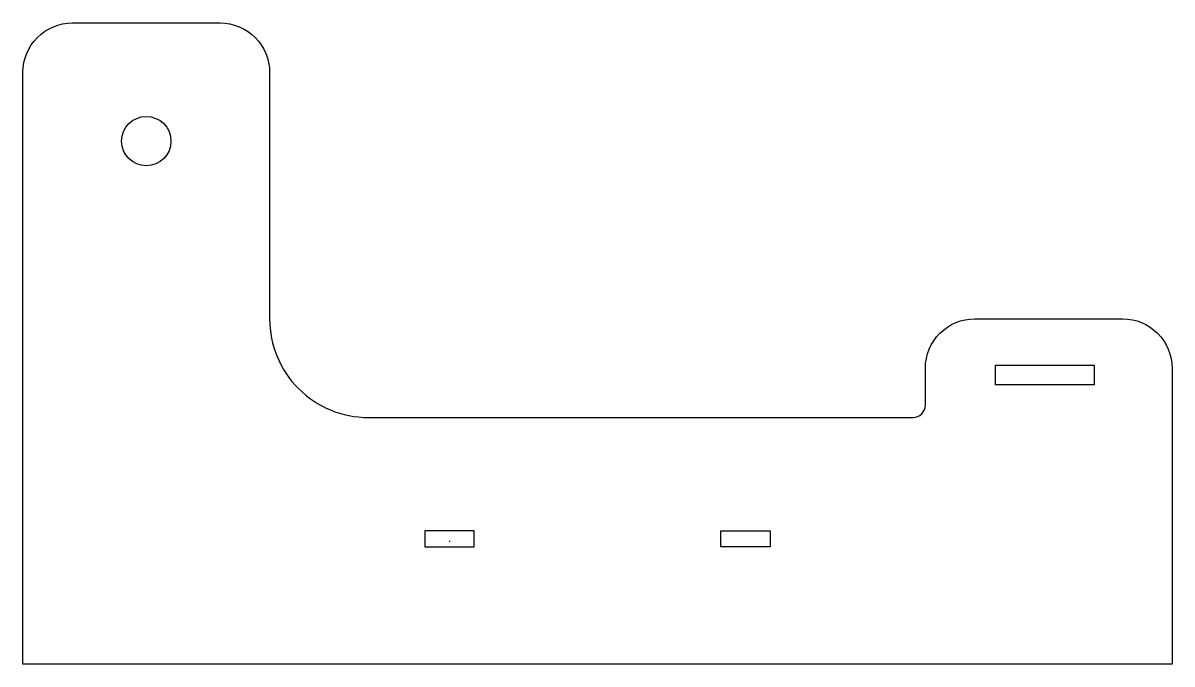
# Model space of a CAD drawing. Header units: millimetres. Extents: x 0 to 233, y -130 to 0.
import ezdxf

# ---------------------------------------------------------------- set-up
doc = ezdxf.new("R2010")
doc.units = ezdxf.units.MM
doc.layers.get('0').update_dxf_attribs({"linetype": 'CONTINUOUS'})

msp = doc.modelspace()

# ---------------------------------------------------------------- linework, layer by layer
msp.add_line((86.48, -105), (86.48, -105.25))
msp.add_lwpolyline([(10, 0), (40, 0, -0.414214), (50, -10), (50, -60, 0.414214), (70, -80), (162.95, -80), (180.45, -80, 0.414214), (182.95, -77.5), (182.95, -70, -0.414214), (192.95, -60), (222.95, -60, -0.414214), (232.95, -70), (232.95, -130), (2.95, -130), (0, -130), (0, -10, -0.414214)], format="xyb", close=True)
for points in [[(197.17, -69.41), (217.17, -69.41), (217.17, -73.41), (197.17, -73.41)], [(81.48, -103), (81.48, -106.25), (91.47, -106.25), (91.47, -103), (86.48, -103)], [(141.48, -106.25), (141.48, -103), (146.48, -103), (151.48, -103), (151.48, -106.25)]]:
    msp.add_lwpolyline(points, close=True)
msp.add_circle((25, -23.95), 5)

doc.saveas('drawing.dxf')
